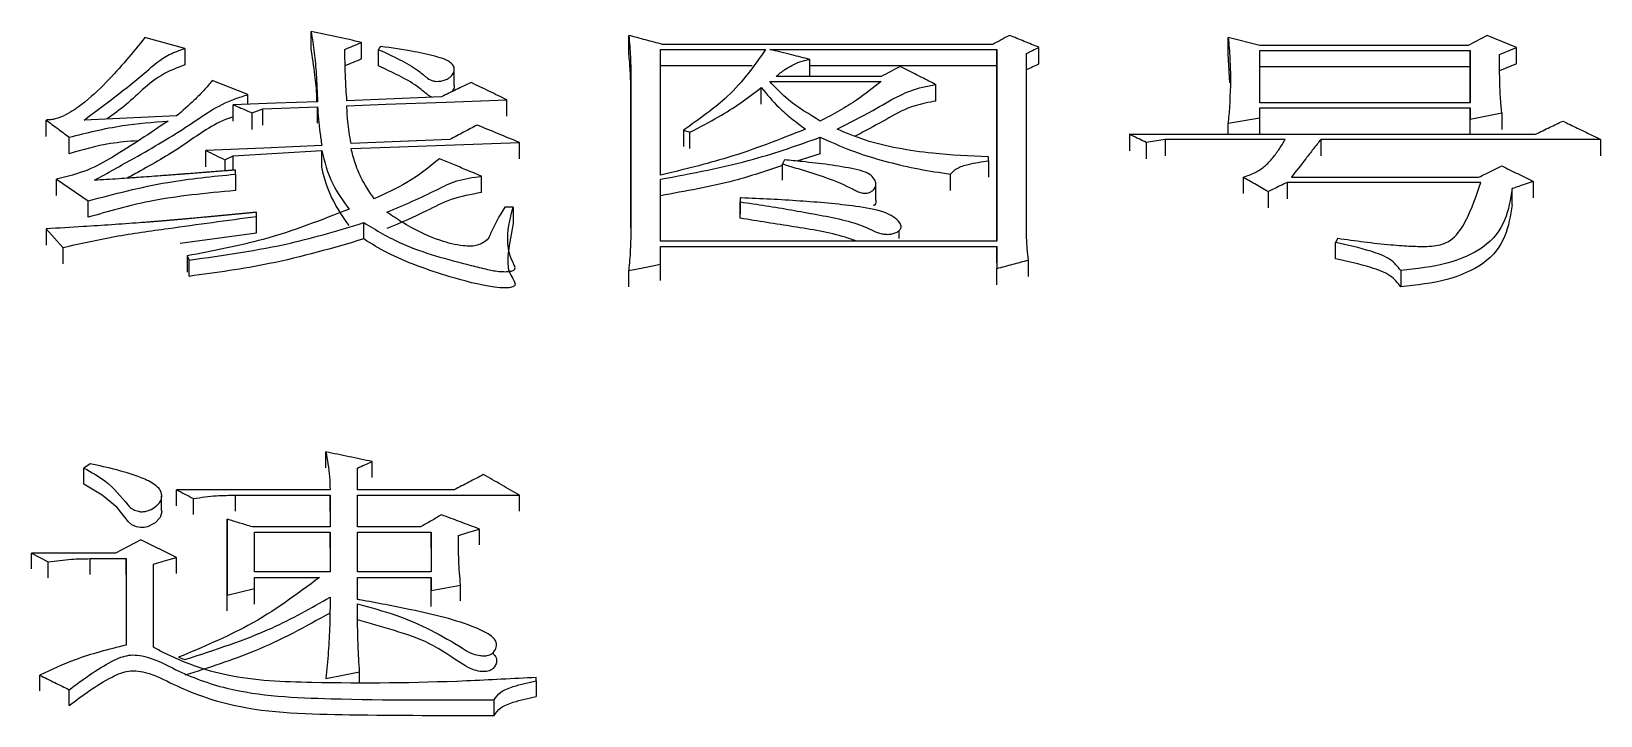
# Model space of a CAD drawing. Header units: millimetres. Extents: x 2223 to 4172, y 741 to 2119.
# Drawn here: x 2699.41 to 2707.48, y 1918.24 to 1921.76 of the extents above; entities that cross this region are included whole.
import ezdxf

# ---------------------------------------------------------------- set-up
doc = ezdxf.new("R2010")
doc.units = ezdxf.units.MM

msp = doc.modelspace()

# ---------------------------------------------------------------- linework, layer by layer
at = {"color": 7, "linetype": 'Continuous', "lineweight": 25}
for p, q in [((2700.1982, 1921.6717), (2699.9931, 1921.7281)), ((2700.8477, 1921.6737), (2700.8477, 1921.7589)), ((2702.4811, 1921.6532), (2702.4811, 1921.7383)), ((2705.564, 1921.6428), (2705.564, 1921.728)), ((2705.7263, 1921.6869), (2705.564, 1921.728)), ((2706.8946, 1921.7382), (2706.7972, 1921.6869)), ((2707.046, 1921.6766), (2706.8946, 1921.7382)), ((2700.1982, 1921.6717), (2700.1982, 1921.5866)), ((2701.1073, 1921.6173), (2701.1073, 1921.7024)), ((2701.1938, 1921.5813), (2701.1938, 1921.6664)), ((2702.6434, 1921.6664), (2703.1843, 1921.6664)), ((2702.6434, 1921.0201), (2702.6434, 1921.6664)), ((2704.3525, 1921.692), (2702.6542, 1921.6921)), ((2703.2059, 1921.6663), (2704.3741, 1921.6663)), ((2704.3741, 1921.6663), (2704.3741, 1920.6801)), ((2704.3741, 1921.5813), (2704.3741, 1921.6663)), ((2704.5256, 1920.7761), (2704.5256, 1921.6457)), ((2704.5905, 1921.5915), (2704.5905, 1921.6766)), ((2705.5715, 1921.4943), (2705.564, 1921.6428)), ((2706.7972, 1921.6869), (2705.7263, 1921.6869)), ((2705.7263, 1921.6612), (2706.808, 1921.6611)), ((2705.7263, 1921.392), (2705.7263, 1921.6612)), ((2706.808, 1921.6611), (2706.808, 1921.392)), ((2706.808, 1921.5761), (2706.808, 1921.6611)), ((2706.9595, 1921.6405), (2707.046, 1921.6766)), ((2707.046, 1921.5915), (2707.046, 1921.6766)), ((2701.5836, 1921.4848), (2701.5836, 1921.5702)), ((2703.1153, 1921.5813), (2702.6434, 1921.5813)), ((2704.3741, 1921.5813), (2703.4114, 1921.5813)), ((2704.3741, 1920.6801), (2704.3741, 1921.5813)), ((2706.808, 1921.5761), (2705.7263, 1921.5761)), ((2706.808, 1921.392), (2706.808, 1921.5761)), ((2707.046, 1921.5915), (2706.9595, 1921.5555)), ((2700.5227, 1921.4339), (2700.3393, 1921.5063)), ((2702.4919, 1921.5425), (2702.4919, 1920.7495)), ((2702.4919, 1921.4576), (2702.4919, 1921.5425)), ((2703.2059, 1921.5011), (2703.7792, 1921.5011)), ((2703.7792, 1921.527), (2703.2383, 1921.527)), ((2704.0607, 1921.4006), (2704.0607, 1921.4854)), ((2700.5227, 1921.3844), (2700.5227, 1921.4339)), ((2701.8537, 1921.323), (2701.8537, 1921.4077)), ((2702.4919, 1920.7493), (2702.4919, 1921.4576)), ((2703.1626, 1921.3852), (2703.1626, 1921.47)), ((2700.1554, 1921.3244), (2699.6796, 1921.3035)), ((2700.4475, 1921.2971), (2700.4475, 1921.3817)), ((2700.5448, 1921.2554), (2700.5448, 1921.34)), ((2700.5989, 1921.2762), (2700.5989, 1921.3609)), ((2700.8801, 1921.2866), (2700.8801, 1921.3713)), ((2705.564, 1921.2878), (2705.7263, 1921.3139)), ((2706.808, 1921.392), (2705.7263, 1921.392)), ((2705.7263, 1921.366), (2706.808, 1921.366)), ((2705.7263, 1921.3139), (2705.7263, 1921.366)), ((2705.7263, 1921.2302), (2705.7263, 1921.3139)), ((2706.808, 1921.366), (2706.808, 1921.3086)), ((2706.808, 1921.2813), (2706.808, 1921.366)), ((2706.808, 1921.3086), (2706.9703, 1921.3399)), ((2706.9703, 1921.3399), (2706.9703, 1921.2553)), ((2699.4847, 1921.219), (2699.4847, 1921.3035)), ((2702.7623, 1921.2512), (2702.7948, 1921.2408)), ((2702.7623, 1921.2512), (2702.7623, 1921.1667)), ((2702.7948, 1921.1563), (2702.7948, 1921.2408)), ((2705.564, 1921.2302), (2705.564, 1921.2878)), ((2706.808, 1921.2302), (2706.808, 1921.3086)), ((2699.6038, 1921.1301), (2699.6038, 1921.2146)), ((2701.9186, 1921.104), (2701.9186, 1921.1884)), ((2703.4654, 1921.1302), (2703.4654, 1921.2146)), ((2705.0556, 1921.2302), (2707.1434, 1921.2302)), ((2705.0556, 1921.2302), (2705.0556, 1921.1458)), ((2705.2395, 1921.2041), (2705.1422, 1921.1883)), ((2705.1422, 1921.1883), (2705.1422, 1921.1039)), ((2705.8561, 1921.204), (2705.2395, 1921.2041)), ((2705.2395, 1921.2041), (2705.2395, 1921.1196)), ((2707.4787, 1921.204), (2706.04, 1921.204)), ((2706.04, 1921.204), (2706.04, 1921.1196)), ((2707.4787, 1921.204), (2707.4787, 1921.1196)), ((2700.3068, 1921.0621), (2700.3068, 1921.1464)), ((2700.4042, 1921.0991), (2700.4475, 1921.1201)), ((2700.4042, 1921.0991), (2700.4042, 1921.0421)), ((2700.4475, 1921.0456), (2700.4475, 1921.1201)), ((2700.9018, 1921.0621), (2700.9018, 1921.1464)), ((2703.2816, 1921.0991), (2703.2708, 1921.078)), ((2703.4654, 1921.1301), (2703.3451, 1921.0926)), ((2704.3309, 1921.0938), (2704.3309, 1921.1148)), ((2704.3309, 1921.0938), (2704.3309, 1921.0095)), ((2699.5388, 1920.999), (2699.7011, 1920.8878)), ((2700.4583, 1921.0253), (2700.4583, 1921.0464)), ((2700.4583, 1921.0253), (2700.4583, 1920.9411)), ((2701.724, 1920.9305), (2701.724, 1921.0147)), ((2702.6434, 1920.6801), (2702.6434, 1920.9989)), ((2704.1362, 1920.9411), (2704.1362, 1921.0253)), ((2705.6397, 1921.0094), (2705.6397, 1920.9252)), ((2705.8886, 1921.0094), (2706.8513, 1921.0094)), ((2703.7524, 1920.8918), (2703.7524, 1920.9764)), ((2705.7696, 1920.9354), (2705.7696, 1920.8514)), ((2706.8621, 1920.983), (2705.8669, 1920.983)), ((2705.8669, 1920.983), (2705.8669, 1920.8989)), ((2707.0244, 1920.8671), (2707.0244, 1920.9512)), ((2707.1326, 1920.9883), (2707.1326, 1920.9041)), ((2699.7011, 1920.8037), (2699.7011, 1920.8878)), ((2700.5665, 1920.8082), (2700.5665, 1920.8294)), ((2701.8862, 1920.8559), (2701.843, 1920.8559)), ((2701.8862, 1920.8559), (2701.8862, 1920.772)), ((2703.0544, 1920.9036), (2703.0544, 1920.8196)), ((2703.0544, 1920.9036), (2703.0544, 1920.8826)), ((2703.0544, 1920.7986), (2703.0544, 1920.8826)), ((2700.5665, 1920.7242), (2700.5665, 1920.8082)), ((2701.1181, 1920.6923), (2701.1181, 1920.7762)), ((2703.8719, 1920.7781), (2703.8719, 1920.7791)), ((2699.4847, 1920.7442), (2699.4847, 1920.6605)), ((2699.4847, 1920.7442), (2699.5709, 1920.6485)), ((2700.1744, 1920.6709), (2700.5664, 1920.7242)), ((2704.3741, 1920.6801), (2702.6434, 1920.6801)), ((2703.8718, 1920.6948), (2703.8718, 1920.7365)), ((2706.1266, 1920.6961), (2706.1157, 1920.6747)), ((2706.1157, 1920.5909), (2706.1157, 1920.6747)), ((2699.5709, 1920.6485), (2699.5709, 1920.5648)), ((2700.2095, 1920.6053), (2700.2203, 1920.5838)), ((2700.2095, 1920.6053), (2700.2095, 1920.5216)), ((2702.6434, 1920.6534), (2704.3741, 1920.6533)), ((2702.6434, 1920.5623), (2702.6434, 1920.6534)), ((2704.3741, 1920.5697), (2704.3741, 1920.6533)), ((2704.3741, 1920.6533), (2704.3741, 1920.5408)), ((2700.2203, 1920.5003), (2700.2203, 1920.5838)), ((2702.4811, 1920.4466), (2702.4811, 1920.53)), ((2702.6434, 1920.4788), (2702.6434, 1920.5623)), ((2704.3741, 1920.4573), (2704.3741, 1920.5408)), ((2704.5364, 1920.5002), (2704.5364, 1920.5837)), ((2706.4511, 1920.53), (2706.4511, 1920.4464)), ((2700.9234, 1919.5162), (2700.9234, 1919.5982)), ((2701.1614, 1919.4662), (2701.1614, 1919.5482)), ((2699.7119, 1919.5371), (2699.6794, 1919.5149)), ((2699.6794, 1919.4326), (2699.6794, 1919.5149)), ((2701.0857, 1919.4033), (2701.0857, 1919.5149)), ((2700.0788, 1919.3765), (2700.0788, 1919.3826)), ((2700.9451, 1919.4033), (2700.1554, 1919.4034)), ((2700.1554, 1919.3216), (2700.1554, 1919.4034)), ((2701.5833, 1919.4033), (2701.0857, 1919.4033)), ((2700.0788, 1919.3003), (2700.0788, 1919.3705)), ((2700.2419, 1919.2769), (2700.242, 1919.3586)), ((2700.4583, 1919.3754), (2700.9451, 1919.3754)), ((2700.4583, 1919.2933), (2700.4583, 1919.3754)), ((2700.9451, 1919.3754), (2700.9451, 1919.2128)), ((2700.9451, 1919.2937), (2700.9451, 1919.3754)), ((2701.0857, 1919.3754), (2701.9186, 1919.3754)), ((2701.0857, 1919.2128), (2701.0857, 1919.3754)), ((2701.9186, 1919.2936), (2701.9186, 1919.3754)), ((2700.415, 1919.2522), (2700.415, 1918.8624)), ((2700.415, 1919.1706), (2700.415, 1919.2522)), ((2699.9715, 1919.1453), (2699.8417, 1919.0776)), ((2700.1554, 1919.0551), (2699.9715, 1919.1453)), ((2700.415, 1918.781), (2700.415, 1919.1702)), ((2700.9451, 1919.2128), (2700.5448, 1919.2128)), ((2700.5557, 1919.1847), (2700.9451, 1919.1847)), ((2700.5557, 1918.9815), (2700.5557, 1919.1847)), ((2700.9451, 1919.1847), (2700.9451, 1918.9815)), ((2700.9451, 1919.1032), (2700.9451, 1919.1847)), ((2701.4102, 1919.2128), (2701.0857, 1919.2128)), ((2701.0857, 1919.1847), (2701.4643, 1919.1847)), ((2701.0857, 1918.9815), (2701.0857, 1919.1847)), ((2701.4643, 1919.1847), (2701.4643, 1918.9815)), ((2701.4643, 1919.1032), (2701.4643, 1919.1847)), ((2701.7131, 1919.1201), (2701.7131, 1919.2016)), ((2699.409, 1919.0777), (2699.4956, 1919.0325)), ((2699.8417, 1919.0776), (2699.409, 1919.0777)), ((2700.1554, 1918.9738), (2700.1554, 1919.0551)), ((2699.4956, 1918.9512), (2699.4956, 1919.0325)), ((2699.7119, 1919.0494), (2699.8958, 1919.0494)), ((2699.7119, 1918.9681), (2699.7119, 1919.0494)), ((2699.8958, 1919.0494), (2699.8958, 1918.6056)), ((2699.8958, 1918.9681), (2699.8958, 1919.0494)), ((2700.0364, 1918.594), (2700.0364, 1919.0211)), ((2700.9451, 1918.9815), (2700.5557, 1918.9815)), ((2701.4643, 1918.9815), (2701.0857, 1918.9815)), ((2699.8958, 1918.9677), (2699.8958, 1918.6056)), ((2700.5557, 1918.9532), (2700.8908, 1918.9532)), ((2700.5557, 1918.8965), (2700.5557, 1918.9532)), ((2700.5557, 1918.8154), (2700.5557, 1918.8965)), ((2701.0857, 1918.9532), (2701.4643, 1918.9532)), ((2701.0857, 1918.8396), (2701.0857, 1918.9532)), ((2701.4643, 1918.9532), (2701.4643, 1918.8851)), ((2701.4643, 1918.872), (2701.4643, 1918.9532)), ((2701.6158, 1918.8324), (2701.6158, 1918.9135)), ((2700.415, 1918.7814), (2700.415, 1918.8624)), ((2701.4643, 1918.8041), (2701.4643, 1918.8851)), ((2701.7851, 1918.6395), (2701.7851, 1918.6416)), ((2701.7851, 1918.5604), (2701.7851, 1918.5696)), ((2699.4523, 1918.3701), (2699.4523, 1918.4505)), ((2701.0965, 1918.4153), (2701.0965, 1918.4678)), ((2702.0052, 1918.4217), (2702.0052, 1918.439)), ((2702.0052, 1918.4217), (2702.0052, 1918.3413)), ((2701.7889, 1918.2429), (2701.7889, 1918.3236))]:
    msp.add_line(p, q, dxfattribs=at)
at = {"color": 7, "linetype": 'Continuous', "lineweight": 25, "flags": 128}
for points in [[(2703.4114, 1921.5298), (2703.4114, 1921.5723), (2703.4114, 1921.6148)], [(2700.8801, 1921.3973), (2700.6638, 1921.3895), (2700.4475, 1921.3817)], [(2701.5184, 1921.4233), (2701.275, 1921.4129), (2701.0316, 1921.4025)], [(2701.0316, 1921.3765), (2701.2311, 1921.3841), (2701.5424, 1921.3959), (2701.8537, 1921.4077)], [(2700.5448, 1921.34), (2700.5719, 1921.3505), (2700.5989, 1921.3609)], [(2700.5989, 1921.3609), (2700.7395, 1921.3661), (2700.8801, 1921.3713)], [(2700.9018, 1921.1727), (2700.6043, 1921.1595), (2700.3068, 1921.1464)], [(2701.5616, 1921.2041), (2701.3074, 1921.1936), (2701.0532, 1921.1832)], [(2701.0532, 1921.1569), (2701.2528, 1921.1642), (2701.5857, 1921.1763), (2701.9186, 1921.1884)], [(2700.4475, 1921.1201), (2700.6746, 1921.1333), (2700.9018, 1921.1464)], [(2703.2708, 1920.9937), (2703.2708, 1921.0285), (2703.2708, 1921.0532), (2703.2708, 1921.078)], [(2699.5388, 1920.9148), (2699.5388, 1920.936), (2699.5388, 1920.9573), (2699.5388, 1920.999)], [(2702.4811, 1920.53), (2702.5623, 1920.5462), (2702.6434, 1920.5623)], [(2700.0764, 1919.2997), (2700.0797, 1919.2896), (2700.0718, 1919.2613), (2700.0458, 1919.2341), (2700.0065, 1919.2133), (2699.9887, 1919.2092), (2699.9693, 1919.209), (2699.9493, 1919.2132), (2699.9259, 1919.2238), (2699.909, 1919.2383), (2699.8507, 1919.3131), (2699.7734, 1919.3756), (2699.6794, 1919.4326), (2699.6794, 1919.4326)], [(2701.6049, 1919.1678), (2701.659, 1919.1847), (2701.7131, 1919.2016)], [(2699.409, 1918.9963), (2699.409, 1919.0164), (2699.409, 1919.0368), (2699.409, 1919.0777)], [(2700.0364, 1919.0211), (2700.0813, 1919.0339), (2700.1183, 1919.0445), (2700.1554, 1919.0551)], [(2700.415, 1918.8624), (2700.4853, 1918.8794), (2700.5557, 1918.8965)], [(2701.4643, 1918.8851), (2701.54, 1918.8993), (2701.6158, 1918.9135)], [(2700.1662, 1918.5425), (2700.1824, 1918.5368), (2700.1986, 1918.531)], [(2700.9234, 1918.4332), (2701.01, 1918.4505), (2701.0965, 1918.4678)], [(2699.6038, 1918.2948), (2699.6038, 1918.3152), (2699.6038, 1918.3356), (2699.6038, 1918.3756)]]:
    msp.add_lwpolyline(points, dxfattribs=at)
at = {"color": 7, "linetype": 'Continuous', "lineweight": 25}
for points, knots in [([(2699.9931, 1921.7281), (2699.9304, 1921.6505), (2699.8346, 1921.5321), (2699.6926, 1921.3991), (2699.6013, 1921.3363), (2699.5448, 1921.3114), (2699.509, 1921.304), (2699.4929, 1921.3037), (2699.4847, 1921.3035)], [0, 0, 0, 0, 0.4932841, 0.7524352, 0.8836943, 0.9508017, 0.9748294, 1, 1, 1, 1]), ([(2700.8477, 1921.7589), (2700.8535, 1921.7225), (2700.8651, 1921.6497), (2700.8758, 1921.5292), (2700.8786, 1921.4448), (2700.8801, 1921.3973)], [0, 0, 0, 0, 0.304303, 0.608646, 1, 1, 1, 1]), ([(2701.1073, 1921.7024), (2701.064, 1921.7118), (2700.9775, 1921.7307), (2700.891, 1921.7495), (2700.8477, 1921.7589)], [0, 0, 0, 0, 0.5, 1, 1, 1, 1]), ([(2702.4811, 1921.7383), (2702.4829, 1921.72), (2702.4864, 1921.6834), (2702.4903, 1921.6182), (2702.4913, 1921.5712), (2702.4919, 1921.5425)], [0, 0, 0, 0, 0.281466, 0.562942, 1, 1, 1, 1]), ([(2702.6542, 1921.6921), (2702.6253, 1921.6998), (2702.5676, 1921.7152), (2702.51, 1921.7306), (2702.4811, 1921.7383)], [0, 0, 0, 0, 0.499999, 1, 1, 1, 1]), ([(2704.439, 1921.7383), (2704.4246, 1921.7306), (2704.3958, 1921.7152), (2704.3669, 1921.6998), (2704.3525, 1921.692)], [0, 0, 0, 0, 0.499996, 1, 1, 1, 1]), ([(2704.5905, 1921.6766), (2704.5652, 1921.6869), (2704.5148, 1921.7075), (2704.4643, 1921.728), (2704.439, 1921.7383)], [0, 0, 0, 0, 0.499999, 1, 1, 1, 1]), ([(2705.564, 1921.728), (2705.5671, 1921.6913), (2705.5731, 1921.6179), (2705.5772, 1921.4714), (2705.5693, 1921.361), (2705.564, 1921.2878)], [0, 0, 0, 0, 0.2520851, 0.5041975, 1, 1, 1, 1]), ([(2699.6796, 1921.3035), (2699.7328, 1921.343), (2699.8438, 1921.4254), (2699.9865, 1921.5373), (2700.0865, 1921.6314), (2700.1701, 1921.6615), (2700.1982, 1921.6717)], [0, 0, 0, 0, 0.31366, 0.654046, 0.883874, 1, 1, 1, 1]), ([(2700.8777, 1921.3972), (2700.8775, 1921.4059), (2700.8764, 1921.4515), (2700.8667, 1921.5439), (2700.8545, 1921.627), (2700.8477, 1921.6737)], [0, 0, 0, 0, 0.093559, 0.490827, 1, 1, 1, 1]), ([(2701.0208, 1921.6664), (2701.0352, 1921.6724), (2701.064, 1921.6844), (2701.0929, 1921.6964), (2701.1073, 1921.7024)], [0, 0, 0, 0, 0.4999992, 1, 1, 1, 1]), ([(2701.0316, 1921.4025), (2701.0302, 1921.4229), (2701.0265, 1921.4772), (2701.0223, 1921.5652), (2701.0213, 1921.6327), (2701.0208, 1921.6664)], [0, 0, 0, 0, 0.230465, 0.615194, 1, 1, 1, 1]), ([(2701.1938, 1921.6664), (2701.2311, 1921.649), (2701.3022, 1921.6159), (2701.3879, 1921.5685), (2701.4316, 1921.5291), (2701.4607, 1921.508), (2701.4848, 1921.5021), (2701.5051, 1921.5021), (2701.5266, 1921.5058), (2701.5486, 1921.5137), (2701.5692, 1921.5279), (2701.5825, 1921.549), (2701.5862, 1921.5729), (2701.5717, 1921.5941), (2701.5441, 1921.6131), (2701.4777, 1921.6341), (2701.3632, 1921.6589), (2701.2626, 1921.6734), (2701.2047, 1921.6819)], [0, 0, 0, 0, 0.140265, 0.267253, 0.34565, 0.385196, 0.401729, 0.418248, 0.440927, 0.464428, 0.491888, 0.53456, 0.581082, 0.616632, 0.65201, 0.706896, 0.831302, 1, 1, 1, 1]), ([(2701.2047, 1921.6818), (2701.2037, 1921.6805), (2701.2015, 1921.6773), (2701.1979, 1921.6721), (2701.1952, 1921.6683), (2701.1938, 1921.6664)], [0, 0, 0, 0, 0.25891, 0.629455, 1, 1, 1, 1]), ([(2702.4919, 1921.4576), (2702.4916, 1921.4761), (2702.491, 1921.5129), (2702.4878, 1921.5782), (2702.4836, 1921.6248), (2702.4811, 1921.6532)], [0, 0, 0, 0, 0.281816, 0.563643, 1, 1, 1, 1]), ([(2703.1843, 1921.6664), (2703.1272, 1921.5838), (2703.0244, 1921.4352), (2702.843, 1921.3079), (2702.7623, 1921.2512)], [0, 0, 0, 0, 0.555128, 1, 1, 1, 1]), ([(2703.4114, 1921.6148), (2703.381, 1921.6224), (2703.3316, 1921.6349), (2703.263, 1921.652), (2703.2249, 1921.6616), (2703.2059, 1921.6663)], [0, 0, 0, 0, 0.443636, 0.721817, 1, 1, 1, 1]), ([(2704.5256, 1921.6457), (2704.5364, 1921.6509), (2704.558, 1921.6612), (2704.5797, 1921.6715), (2704.5905, 1921.6766)], [0, 0, 0, 0, 0.499999, 1, 1, 1, 1]), ([(2706.9703, 1921.3399), (2706.9701, 1921.3424), (2706.9696, 1921.3474), (2706.969, 1921.3549), (2706.9683, 1921.3623), (2706.9677, 1921.3698), (2706.967, 1921.3773), (2706.9664, 1921.3847), (2706.9659, 1921.391), (2706.9654, 1921.3972), (2706.9649, 1921.4034), (2706.9644, 1921.4109), (2706.9637, 1921.4208), (2706.9631, 1921.4307), (2706.9625, 1921.4407), (2706.9621, 1921.4481), (2706.9616, 1921.4581), (2706.9612, 1921.468), (2706.9608, 1921.4779), (2706.9606, 1921.4854), (2706.9603, 1921.4953), (2706.9601, 1921.5052), (2706.9599, 1921.5151), (2706.9597, 1921.525), (2706.9596, 1921.5349), (2706.9595, 1921.5448), (2706.9594, 1921.5522), (2706.9594, 1921.5597), (2706.9593, 1921.5671), (2706.9593, 1921.5733), (2706.9593, 1921.5782), (2706.9593, 1921.5831), (2706.9593, 1921.5881), (2706.9593, 1921.593), (2706.9593, 1921.5967), (2706.9593, 1921.6004), (2706.9593, 1921.6054), (2706.9593, 1921.6103), (2706.9594, 1921.6152), (2706.9594, 1921.6202), (2706.9594, 1921.6251), (2706.9594, 1921.63), (2706.9594, 1921.6348), (2706.9595, 1921.6383), (2706.9595, 1921.6405)], [0, 0, 0, 0, 0.024742, 0.049483, 0.074225, 0.098967, 0.123709, 0.14845, 0.173192, 0.185563, 0.210305, 0.235047, 0.259788, 0.309272, 0.334014, 0.358756, 0.383497, 0.432981, 0.457723, 0.482464, 0.507206, 0.55669, 0.581431, 0.606173, 0.655657, 0.680399, 0.70514, 0.729882, 0.754624, 0.779366, 0.791736, 0.804107, 0.828849, 0.84122, 0.853591, 0.865962, 0.878333, 0.903074, 0.915445, 0.927816, 0.952558, 0.964929, 0.9773, 1, 1, 1, 1]), ([(2700.1982, 1921.5866), (2700.1681, 1921.5752), (2700.0325, 1921.5237), (2699.9408, 1921.4112), (2699.8313, 1921.3324), (2699.7984, 1921.3088)], [0, 0, 0, 0, 0.166282, 0.749893, 1, 1, 1, 1]), ([(2701.1073, 1921.6173), (2701.0929, 1921.6113), (2701.0646, 1921.5995), (2701.0364, 1921.5878), (2701.0225, 1921.582)], [0, 0, 0, 0, 0.510286, 1, 1, 1, 1]), ([(2701.4704, 1921.4213), (2701.4701, 1921.4213), (2701.4625, 1921.423), (2701.433, 1921.4422), (2701.3897, 1921.4833), (2701.2983, 1921.5328), (2701.2288, 1921.5651), (2701.1938, 1921.5813)], [0, 0, 0, 0, 0.002101, 0.06025, 0.324417, 0.659916, 1, 1, 1, 1]), ([(2703.2383, 1921.527), (2703.2527, 1921.5393), (2703.2764, 1921.5597), (2703.3191, 1921.5844), (2703.3596, 1921.6042), (2703.394, 1921.6112), (2703.4114, 1921.6148)], [0, 0, 0, 0, 0.333513, 0.552424, 0.773916, 1, 1, 1, 1]), ([(2703.8765, 1921.5787), (2703.8603, 1921.5701), (2703.8279, 1921.5529), (2703.7954, 1921.5356), (2703.7792, 1921.527)], [0, 0, 0, 0, 0.499998, 1, 1, 1, 1]), ([(2704.0606, 1921.4855), (2704.0363, 1921.4978), (2703.9935, 1921.5195), (2703.9321, 1921.5506), (2703.8951, 1921.5693), (2703.8765, 1921.5787)], [0, 0, 0, 0, 0.3962, 0.6981, 1, 1, 1, 1]), ([(2704.5905, 1921.5915), (2704.5797, 1921.5864), (2704.558, 1921.5761), (2704.5364, 1921.5658), (2704.5256, 1921.5607)], [0, 0, 0, 0, 0.499998, 1, 1, 1, 1]), ([(2700.3393, 1921.5063), (2700.3251, 1921.4891), (2700.2966, 1921.4548), (2700.2358, 1921.3939), (2700.1863, 1921.3511), (2700.1554, 1921.3244)], [0, 0, 0, 0, 0.273067, 0.546131, 1, 1, 1, 1]), ([(2701.6698, 1921.496), (2701.6446, 1921.4839), (2701.5941, 1921.4597), (2701.5436, 1921.4354), (2701.5184, 1921.4233)], [0, 0, 0, 0, 0.4999977, 1, 1, 1, 1]), ([(2701.5821, 1921.4848), (2701.5829, 1921.4807), (2701.585, 1921.468), (2701.5759, 1921.456), (2701.5697, 1921.4479)], [0, 0, 0, 0, 0.322685, 1, 1, 1, 1]), ([(2701.8537, 1921.4077), (2701.8231, 1921.4224), (2701.7618, 1921.4519), (2701.7005, 1921.4813), (2701.6698, 1921.496)], [0, 0, 0, 0, 0.5, 1, 1, 1, 1]), ([(2703.4655, 1921.2983), (2703.4079, 1921.3333), (2703.3056, 1921.3956), (2703.2362, 1921.469), (2703.2059, 1921.5011)], [0, 0, 0, 0, 0.563044, 1, 1, 1, 1]), ([(2703.7792, 1921.5011), (2703.738, 1921.469), (2703.671, 1921.4169), (2703.5651, 1921.3493), (2703.4988, 1921.3153), (2703.4655, 1921.2983)], [0, 0, 0, 0, 0.443463, 0.720804, 1, 1, 1, 1]), ([(2703.552, 1921.2565), (2703.6143, 1921.2879), (2703.7261, 1921.3442), (2703.8561, 1921.4246), (2703.9687, 1921.4705), (2704.0369, 1921.4815), (2704.0605, 1921.4854)], [0, 0, 0, 0, 0.381447, 0.683524, 0.890528, 1, 1, 1, 1]), ([(2699.7335, 1920.9937), (2699.8018, 1921.0318), (2699.9681, 1921.1247), (2700.2083, 1921.2629), (2700.3772, 1921.389), (2700.5002, 1921.4269), (2700.5227, 1921.4339)], [0, 0, 0, 0, 0.257956, 0.627877, 0.931924, 1, 1, 1, 1]), ([(2702.7948, 1921.2408), (2702.8449, 1921.2663), (2702.9383, 1921.314), (2703.0591, 1921.3918), (2703.128, 1921.4439), (2703.1626, 1921.47)], [0, 0, 0, 0, 0.366086, 0.682145, 1, 1, 1, 1]), ([(2703.1626, 1921.47), (2703.1911, 1921.4355), (2703.2362, 1921.3808), (2703.3175, 1921.3109), (2703.3656, 1921.2746), (2703.3897, 1921.2565)], [0, 0, 0, 0, 0.459963, 0.729487, 1, 1, 1, 1]), ([(2704.0605, 1921.4005), (2704.0235, 1921.3937), (2703.9295, 1921.3764), (2703.8155, 1921.3127), (2703.7185, 1921.2583), (2703.6591, 1921.2276), (2703.645, 1921.2203)], [0, 0, 0, 0, 0.2144271, 0.5437869, 0.8913434, 1, 1, 1, 1]), ([(2700.4475, 1921.3206), (2700.4339, 1921.3157), (2700.3332, 1921.279), (2700.1988, 1921.1719), (2700.0267, 1921.074), (2699.9251, 1921.017), (2699.9024, 1921.0043)], [0, 0, 0, 0, 0.06105, 0.454035, 0.878148, 1, 1, 1, 1]), ([(2700.4475, 1921.3817), (2700.4604, 1921.3762), (2700.4832, 1921.3664), (2700.5156, 1921.3526), (2700.5351, 1921.3442), (2700.5448, 1921.34)], [0, 0, 0, 0, 0.400146, 0.700073, 1, 1, 1, 1]), ([(2700.8801, 1921.3713), (2700.882, 1921.3502), (2700.8857, 1921.3066), (2700.8929, 1921.2404), (2700.8988, 1921.1952), (2700.9018, 1921.1727)], [0, 0, 0, 0, 0.320034, 0.659996, 1, 1, 1, 1]), ([(2701.0532, 1921.1832), (2701.0497, 1921.2021), (2701.0425, 1921.24), (2701.0341, 1921.3045), (2701.0325, 1921.35), (2701.0316, 1921.3765)], [0, 0, 0, 0, 0.293913, 0.587864, 1, 1, 1, 1]), ([(2699.4847, 1921.3035), (2699.5046, 1921.2887), (2699.5442, 1921.2591), (2699.5839, 1921.2294), (2699.6037, 1921.2146)], [0, 0, 0, 0, 0.5000033, 1, 1, 1, 1]), ([(2700.1121, 1921.2983), (2700.0192, 1921.2359), (2699.8894, 1921.1487), (2699.7032, 1921.0413), (2699.5939, 1921.0131), (2699.5388, 1920.999)], [0, 0, 0, 0, 0.555127, 0.77558, 1, 1, 1, 1]), ([(2699.6038, 1921.2146), (2699.6936, 1921.2375), (2699.8557, 1921.2789), (2700.0331, 1921.2923), (2700.1121, 1921.2983)], [0, 0, 0, 0, 0.55469, 1, 1, 1, 1]), ([(2701.7023, 1921.2774), (2701.6788, 1921.2652), (2701.632, 1921.2408), (2701.5851, 1921.2163), (2701.5616, 1921.2041)], [0, 0, 0, 0, 0.499998, 1, 1, 1, 1]), ([(2701.9186, 1921.1884), (2701.8826, 1921.2032), (2701.8104, 1921.2329), (2701.7383, 1921.2626), (2701.7023, 1921.2774)], [0, 0, 0, 0, 0.5, 1, 1, 1, 1]), ([(2703.3897, 1921.2565), (2703.2598, 1921.2049), (2703.0262, 1921.1122), (2702.761, 1921.0484), (2702.6434, 1921.0201)], [0, 0, 0, 0, 0.556376, 1, 1, 1, 1]), ([(2704.3309, 1921.1148), (2704.2346, 1921.1187), (2704.0764, 1921.1251), (2703.8641, 1921.1564), (2703.6945, 1921.1959), (2703.5992, 1921.2364), (2703.552, 1921.2565)], [0, 0, 0, 0, 0.344394, 0.565966, 0.784996, 1, 1, 1, 1]), ([(2707.1434, 1921.2302), (2707.1559, 1921.2362), (2707.1808, 1921.2483), (2707.2277, 1921.271), (2707.2621, 1921.2876), (2707.284, 1921.2982)], [0, 0, 0, 0, 0.2662451, 0.5324905, 1, 1, 1, 1]), ([(2707.284, 1921.2982), (2707.309, 1921.2861), (2707.3539, 1921.2644), (2707.4188, 1921.233), (2707.4587, 1921.2137), (2707.4787, 1921.204)], [0, 0, 0, 0, 0.384573, 0.692287, 1, 1, 1, 1]), ([(2699.9558, 1921.1971), (2699.9082, 1921.1932), (2699.7835, 1921.183), (2699.6725, 1921.1503), (2699.6038, 1921.1301)], [0, 0, 0, 0, 0.381272, 1, 1, 1, 1]), ([(2701.1722, 1920.8984), (2701.1472, 1920.9352), (2701.1063, 1920.9956), (2701.0721, 1921.0829), (2701.0595, 1921.1322), (2701.0532, 1921.1569)], [0, 0, 0, 0, 0.438459, 0.718604, 1, 1, 1, 1]), ([(2702.6434, 1920.9989), (2702.807, 1921.0297), (2703.0974, 1921.0842), (2703.3535, 1921.175), (2703.4654, 1921.2146)], [0, 0, 0, 0, 0.5633289, 1, 1, 1, 1]), ([(2703.4654, 1921.2146), (2703.5315, 1921.1854), (2703.641, 1921.1371), (2703.8156, 1921.0862), (2703.9717, 1921.05), (2704.0812, 1921.0335), (2704.1362, 1921.0253)], [0, 0, 0, 0, 0.334937, 0.554746, 0.776585, 1, 1, 1, 1]), ([(2705.1422, 1921.1883), (2705.1298, 1921.1943), (2705.1092, 1921.2043), (2705.0804, 1921.2183), (2705.0639, 1921.2263), (2705.0556, 1921.2302)], [0, 0, 0, 0, 0.4283604, 0.7141802, 1, 1, 1, 1]), ([(2705.6398, 1921.0094), (2705.6614, 1921.0168), (2705.7042, 1921.0313), (2705.7547, 1921.0668), (2705.794, 1921.109), (2705.8286, 1921.156), (2705.847, 1921.1881), (2705.8561, 1921.204)], [0, 0, 0, 0, 0.176065, 0.348002, 0.566634, 0.783694, 1, 1, 1, 1]), ([(2706.04, 1921.204), (2706.027, 1921.1874), (2706.0011, 1921.1541), (2705.9506, 1921.0893), (2705.9131, 1921.041), (2705.8886, 1921.0094)], [0, 0, 0, 0, 0.257226, 0.514452, 1, 1, 1, 1]), ([(2700.3068, 1921.1464), (2700.3231, 1921.1385), (2700.3555, 1921.1228), (2700.388, 1921.107), (2700.4042, 1921.0991)], [0, 0, 0, 0, 0.499999, 1, 1, 1, 1]), ([(2700.9018, 1921.1464), (2700.9164, 1921.089), (2700.9425, 1920.9861), (2701.0118, 1920.8885), (2701.0424, 1920.8454)], [0, 0, 0, 0, 0.558486, 1, 1, 1, 1]), ([(2701.5075, 1921.1044), (2701.4551, 1921.0617), (2701.3606, 1920.9849), (2701.2302, 1920.925), (2701.1722, 1920.8984)], [0, 0, 0, 0, 0.554889, 1, 1, 1, 1]), ([(2701.7239, 1921.0147), (2701.6973, 1921.0258), (2701.6478, 1921.0463), (2701.5757, 1921.0762), (2701.5302, 1921.095), (2701.5075, 1921.1044)], [0, 0, 0, 0, 0.36988, 0.68494, 1, 1, 1, 1]), ([(2703.2708, 1921.078), (2703.314, 1921.065), (2703.4295, 1921.0304), (2703.5552, 1920.9886), (2703.6314, 1920.949), (2703.6552, 1920.9373), (2703.674, 1920.93), (2703.6906, 1920.9269), (2703.7021, 1920.9269), (2703.7141, 1920.9293), (2703.7284, 1920.9355), (2703.7435, 1920.948), (2703.7537, 1920.966), (2703.7517, 1920.9894), (2703.7353, 1921.014), (2703.6985, 1921.0377), (2703.5762, 1921.0669), (2703.4344, 1921.0836), (2703.3121, 1921.096), (2703.2816, 1921.0991)], [0, 0, 0, 0, 0.125302, 0.334347, 0.369116, 0.392006, 0.415961, 0.426676, 0.435655, 0.44463, 0.458341, 0.481396, 0.513091, 0.54477, 0.589295, 0.633614, 0.685428, 0.92175, 1, 1, 1, 1]), ([(2704.1362, 1921.0253), (2704.1458, 1921.036), (2704.1656, 1921.0579), (2704.2387, 1921.0805), (2704.2957, 1921.0887), (2704.3309, 1921.0938)], [0, 0, 0, 0, 0.267237, 0.548075, 1, 1, 1, 1]), ([(2699.7011, 1920.8878), (2699.8351, 1920.9234), (2700.0765, 1920.9876), (2700.3407, 1921.0137), (2700.4583, 1921.0253)], [0, 0, 0, 0, 0.554954, 1, 1, 1, 1]), ([(2700.4583, 1921.0464), (2700.4559, 1921.0462), (2700.4512, 1921.0459), (2700.4441, 1921.0453), (2700.4382, 1921.0448), (2700.4323, 1921.0444), (2700.4263, 1921.0439), (2700.4204, 1921.0434), (2700.4145, 1921.043), (2700.4098, 1921.0426), (2700.4015, 1921.0419), (2700.3932, 1921.0413), (2700.3814, 1921.0403), (2700.3719, 1921.0396), (2700.3601, 1921.0386), (2700.3506, 1921.0379), (2700.3388, 1921.037), (2700.327, 1921.036), (2700.3151, 1921.0351), (2700.3033, 1921.0342), (2700.2915, 1921.0333), (2700.2796, 1921.0323), (2700.2678, 1921.0314), (2700.2583, 1921.0307), (2700.2465, 1921.0298), (2700.237, 1921.029), (2700.2252, 1921.0281), (2700.2134, 1921.0272), (2700.2015, 1921.0263), (2700.1897, 1921.0254), (2700.1802, 1921.0247), (2700.1684, 1921.0238), (2700.1565, 1921.0229), (2700.1447, 1921.022), (2700.1328, 1921.0211), (2700.1234, 1921.0204), (2700.1115, 1921.0196), (2700.0949, 1921.0183), (2700.0428, 1921.0145), (2699.9907, 1921.0106), (2699.9433, 1921.0072), (2699.9291, 1921.0062), (2699.9006, 1921.0042), (2699.8355, 1920.9998), (2699.775, 1920.9962), (2699.7335, 1920.9937)], [0, 0, 0, 0, 0.009808, 0.019616, 0.029425, 0.034329, 0.044137, 0.053945, 0.058849, 0.068658, 0.073562, 0.093178, 0.102986, 0.122603, 0.132411, 0.152028, 0.161836, 0.181452, 0.201069, 0.210877, 0.230494, 0.25011, 0.259918, 0.279535, 0.289343, 0.308959, 0.318768, 0.338384, 0.358001, 0.367809, 0.387425, 0.397234, 0.41685, 0.436466, 0.446275, 0.465891, 0.475699, 0.495316, 0.534549, 0.691481, 0.711097, 0.730714, 0.75033, 0.828797, 1, 1, 1, 1]), ([(2701.0424, 1920.7614), (2701.005, 1920.8164), (2700.9383, 1920.9144), (2700.9129, 1921.017), (2700.9018, 1921.062)], [0, 0, 0, 0, 0.561177, 1, 1, 1, 1]), ([(2701.2371, 1920.8294), (2701.3243, 1920.8667), (2701.4458, 1920.9188), (2701.5923, 1920.996), (2701.6797, 1921.0084), (2701.7239, 1921.0147)], [0, 0, 0, 0, 0.557182, 0.776269, 1, 1, 1, 1]), ([(2703.2708, 1921.0694), (2703.1899, 1921.0421), (2702.9938, 1920.9761), (2702.7731, 1920.9374), (2702.6434, 1920.9147)], [0, 0, 0, 0, 0.412223, 1, 1, 1, 1]), ([(2705.7696, 1920.9354), (2705.758, 1920.942), (2705.7349, 1920.9552), (2705.6916, 1920.9799), (2705.6599, 1920.998), (2705.6398, 1921.0094)], [0, 0, 0, 0, 0.2674634, 0.534927, 1, 1, 1, 1]), ([(2706.8513, 1921.0094), (2706.8638, 1921.0155), (2706.8899, 1921.0282), (2706.9295, 1921.0475), (2706.9567, 1921.0608), (2706.9703, 1921.0674)], [0, 0, 0, 0, 0.3146533, 0.657326, 1, 1, 1, 1]), ([(2706.9703, 1921.0674), (2706.9973, 1921.0542), (2707.0514, 1921.0279), (2707.1055, 1921.0015), (2707.1326, 1920.9883)], [0, 0, 0, 0, 0.499999, 1, 1, 1, 1]), ([(2700.4583, 1920.9411), (2700.3079, 1920.9271), (2700.042, 1920.9022), (2699.8044, 1920.8336), (2699.7011, 1920.8037)], [0, 0, 0, 0, 0.5652892, 1, 1, 1, 1]), ([(2701.7239, 1920.9305), (2701.6694, 1920.9208), (2701.561, 1920.9015), (2701.4195, 1920.8221), (2701.3063, 1920.7745), (2701.2371, 1920.7454)], [0, 0, 0, 0, 0.282471, 0.561267, 1, 1, 1, 1]), ([(2705.8669, 1920.983), (2705.8545, 1920.9769), (2705.832, 1920.9659), (2705.7995, 1920.95), (2705.7796, 1920.9403), (2705.7696, 1920.9354)], [0, 0, 0, 0, 0.384577, 0.692287, 1, 1, 1, 1]), ([(2706.1266, 1920.6961), (2706.217, 1920.6835), (2706.3264, 1920.6682), (2706.4688, 1920.6569), (2706.5498, 1920.6529), (2706.6297, 1920.6549), (2706.6867, 1920.672), (2706.7419, 1920.712), (2706.808, 1920.817), (2706.8401, 1920.9156), (2706.8621, 1920.983)], [0, 0, 0, 0, 0.237785, 0.287938, 0.366632, 0.446055, 0.486951, 0.527634, 0.676721, 1, 1, 1, 1]), ([(2707.0244, 1920.9512), (2707.0063, 1920.8411), (2706.9807, 1920.686), (2706.6915, 1920.5565), (2706.5324, 1920.5389), (2706.4511, 1920.53)], [0, 0, 0, 0, 0.544628, 0.767125, 1, 1, 1, 1]), ([(2707.1326, 1920.9883), (2707.1185, 1920.9834), (2707.0934, 1920.9749), (2707.0574, 1920.9625), (2707.0354, 1920.955), (2707.0244, 1920.9512)], [0, 0, 0, 0, 0.39043, 0.695215, 1, 1, 1, 1]), ([(2700.5665, 1920.8294), (2700.5635, 1920.8291), (2700.5575, 1920.8285), (2700.5486, 1920.8276), (2700.5396, 1920.8268), (2700.5307, 1920.8259), (2700.5217, 1920.825), (2700.5128, 1920.8242), (2700.5038, 1920.8233), (2700.4949, 1920.8224), (2700.4859, 1920.8216), (2700.477, 1920.8207), (2700.465, 1920.8196), (2700.4501, 1920.8181), (2700.4352, 1920.8167), (2700.4203, 1920.8152), (2700.4054, 1920.8138), (2700.3875, 1920.8121), (2700.3695, 1920.8104), (2700.3516, 1920.8087), (2700.3337, 1920.807), (2700.3158, 1920.8053), (2700.2919, 1920.8031), (2700.262, 1920.8004), (2700.2322, 1920.7976), (2700.2082, 1920.7955), (2700.1903, 1920.7939), (2700.1724, 1920.7923), (2700.1544, 1920.7907), (2700.1365, 1920.7892), (2700.1185, 1920.7877), (2700.1005, 1920.7861), (2700.0826, 1920.7846), (2700.0646, 1920.7831), (2700.0466, 1920.7817), (2700.0286, 1920.7802), (2700.0136, 1920.779), (2699.9926, 1920.7774), (2699.9296, 1920.7725), (2699.8214, 1920.7649), (2699.6611, 1920.7547), (2699.5488, 1920.748), (2699.4847, 1920.7442)], [0, 0, 0, 0, 0.008314, 0.016628, 0.024942, 0.033256, 0.04157, 0.049884, 0.058198, 0.066512, 0.074827, 0.083141, 0.091455, 0.108083, 0.124711, 0.133025, 0.149653, 0.166281, 0.182909, 0.199537, 0.216166, 0.232794, 0.249422, 0.282678, 0.315934, 0.332562, 0.349191, 0.365819, 0.382447, 0.399075, 0.415703, 0.432331, 0.448959, 0.465587, 0.482216, 0.498844, 0.515472, 0.523786, 0.557042, 0.690072, 0.823098, 1, 1, 1, 1]), ([(2701.0424, 1920.8454), (2700.8993, 1920.7891), (2700.6418, 1920.688), (2700.3425, 1920.6307), (2700.2095, 1920.6053)], [0, 0, 0, 0, 0.555779, 1, 1, 1, 1]), ([(2701.1181, 1920.7762), (2701.1817, 1920.7376), (2701.3362, 1920.644), (2701.576, 1920.5801), (2701.7471, 1920.537), (2701.8063, 1920.5252), (2701.8464, 1920.5238), (2701.8671, 1920.5249), (2701.8824, 1920.5284), (2701.8908, 1920.5322), (2701.8957, 1920.5381), (2701.8971, 1920.5502), (2701.8721, 1920.5927), (2701.8459, 1920.6972), (2701.8703, 1920.7933), (2701.8862, 1920.8559)], [0, 0, 0, 0, 0.1864304, 0.4525533, 0.5137397, 0.5595487, 0.5749405, 0.5926781, 0.5999529, 0.607307, 0.6136534, 0.6226215, 0.6500428, 0.7720989, 1, 1, 1, 1]), ([(2701.8432, 1920.8559), (2701.8166, 1920.8109), (2701.7852, 1920.7576), (2701.7598, 1920.6937), (2701.7357, 1920.673), (2701.7042, 1920.6596), (2701.668, 1920.6538), (2701.601, 1920.6587), (2701.47, 1920.6929), (2701.3448, 1920.7579), (2701.2631, 1920.8121), (2701.2371, 1920.8294)], [0, 0, 0, 0, 0.266852, 0.315952, 0.365722, 0.40082, 0.436128, 0.478331, 0.60435, 0.873952, 1, 1, 1, 1]), ([(2703.0545, 1920.8826), (2703.0986, 1920.8762), (2703.231, 1920.8569), (2703.4463, 1920.8187), (2703.6433, 1920.781), (2703.737, 1920.7339), (2703.7733, 1920.7197), (2703.8055, 1920.7152), (2703.8299, 1920.7169), (2703.852, 1920.7228), (2703.8698, 1920.7323), (2703.8804, 1920.7444), (2703.8825, 1920.76), (2703.8721, 1920.7818), (2703.8436, 1920.8077), (2703.7708, 1920.8411), (2703.6036, 1920.8683), (2703.3579, 1920.8891), (2703.1582, 1920.8993), (2703.0561, 1920.9035), (2703.0544, 1920.9036)], [0, 0, 0, 0, 0.07376, 0.221291, 0.369161, 0.400761, 0.427212, 0.440277, 0.453391, 0.466052, 0.479506, 0.492813, 0.505075, 0.525102, 0.558597, 0.593335, 0.676611, 0.83455, 0.997228, 1, 1, 1, 1]), ([(2703.7509, 1920.8916), (2703.7514, 1920.8893), (2703.7536, 1920.8794), (2703.7483, 1920.8686), (2703.74, 1920.862), (2703.7399, 1920.8619)], [0, 0, 0, 0, 0.2261823, 0.9843715, 1, 1, 1, 1]), ([(2707.0244, 1920.8671), (2707.0062, 1920.7571), (2706.9806, 1920.6021), (2706.6915, 1920.4728), (2706.5324, 1920.4553), (2706.4511, 1920.4464)], [0, 0, 0, 0, 0.544404, 0.766963, 1, 1, 1, 1]), ([(2699.5709, 1920.6485), (2699.6595, 1920.6684), (2699.8359, 1920.7081), (2700.1721, 1920.7547), (2700.4153, 1920.7877), (2700.5664, 1920.8082)], [0, 0, 0, 0, 0.276136, 0.550092, 1, 1, 1, 1]), ([(2700.2203, 1920.5838), (2700.3975, 1920.6084), (2700.7121, 1920.6521), (2700.9947, 1920.7385), (2701.1181, 1920.7762)], [0, 0, 0, 0, 0.563398, 1, 1, 1, 1]), ([(2701.8862, 1920.7719), (2701.884, 1920.7594), (2701.8731, 1920.6966), (2701.8549, 1920.6088), (2701.8615, 1920.5181), (2701.8921, 1920.4795), (2701.8967, 1920.4614), (2701.8954, 1920.4542), (2701.8911, 1920.4491), (2701.8835, 1920.4451), (2701.8688, 1920.4415), (2701.8365, 1920.4395), (2701.7266, 1920.4511), (2701.5168, 1920.5086), (2701.2833, 1920.5898), (2701.1575, 1920.6679), (2701.1181, 1920.6923)], [0, 0, 0, 0, 0.045786, 0.228952, 0.32122, 0.367005, 0.3784, 0.386704, 0.392495, 0.3983, 0.406948, 0.423701, 0.461575, 0.625076, 0.88271, 1, 1, 1, 1]), ([(2702.4919, 1920.7495), (2702.4917, 1920.7308), (2702.4913, 1920.6933), (2702.4887, 1920.6202), (2702.4841, 1920.5657), (2702.4811, 1920.53)], [0, 0, 0, 0, 0.256617, 0.51324, 1, 1, 1, 1]), ([(2703.6548, 1920.6801), (2703.6348, 1920.6872), (2703.5355, 1920.7227), (2703.3271, 1920.7554), (2703.1455, 1920.7841), (2703.0545, 1920.7986)], [0, 0, 0, 0, 0.111682, 0.554873, 1, 1, 1, 1]), ([(2704.5364, 1920.5837), (2704.5343, 1920.6028), (2704.5299, 1920.641), (2704.5265, 1920.7052), (2704.5259, 1920.7501), (2704.5256, 1920.7761)], [0, 0, 0, 0, 0.297192, 0.594407, 1, 1, 1, 1]), ([(2701.1181, 1920.6923), (2700.9592, 1920.6458), (2700.6736, 1920.5623), (2700.3596, 1920.5192), (2700.2203, 1920.5001)], [0, 0, 0, 0, 0.55649, 1, 1, 1, 1]), ([(2706.4511, 1920.53), (2706.4354, 1920.5503), (2706.4034, 1920.5921), (2706.276, 1920.6383), (2706.1768, 1920.6608), (2706.1157, 1920.6747)], [0, 0, 0, 0, 0.2675988, 0.548584, 1, 1, 1, 1]), ([(2706.4511, 1920.4464), (2706.4354, 1920.4667), (2706.4034, 1920.5084), (2706.2759, 1920.5546), (2706.1768, 1920.5771), (2706.1157, 1920.5909)], [0, 0, 0, 0, 0.267465, 0.548457, 1, 1, 1, 1]), ([(2704.3741, 1920.5408), (2704.4012, 1920.5479), (2704.4553, 1920.5622), (2704.5094, 1920.5765), (2704.5364, 1920.5837)], [0, 0, 0, 0, 0.499999, 1, 1, 1, 1]), ([(2700.9234, 1919.5982), (2700.9271, 1919.5775), (2700.9348, 1919.5348), (2700.943, 1919.4698), (2700.9444, 1919.4255), (2700.9451, 1919.4033)], [0, 0, 0, 0, 0.321619, 0.660532, 1, 1, 1, 1]), ([(2701.1614, 1919.5482), (2701.1218, 1919.5566), (2701.0424, 1919.5733), (2700.9631, 1919.5899), (2700.9234, 1919.5982)], [0, 0, 0, 0, 0.499999, 1, 1, 1, 1]), ([(2701.0857, 1919.5149), (2701.0983, 1919.5204), (2701.1236, 1919.5316), (2701.1488, 1919.5427), (2701.1614, 1919.5482)], [0, 0, 0, 0, 0.500001, 1, 1, 1, 1]), ([(2699.6794, 1919.5149), (2699.717, 1919.4938), (2699.8131, 1919.4398), (2699.874, 1919.363), (2699.9168, 1919.3111), (2699.9361, 1919.2996), (2699.9548, 1919.2927), (2699.9764, 1919.2899), (2699.9966, 1919.2918), (2700.0224, 1919.3004), (2700.0505, 1919.3178), (2700.0754, 1919.3435), (2700.0825, 1919.3743), (2700.0726, 1919.4044), (2700.0368, 1919.437), (2699.9618, 1919.4725), (2699.8479, 1919.5069), (2699.7575, 1919.527), (2699.7119, 1919.5371)], [0, 0, 0, 0, 0.132576, 0.339199, 0.368942, 0.383766, 0.408891, 0.423884, 0.438973, 0.459319, 0.498147, 0.542368, 0.587069, 0.63299, 0.675109, 0.75468, 0.876186, 1, 1, 1, 1]), ([(2701.7347, 1919.4814), (2701.7095, 1919.4684), (2701.659, 1919.4424), (2701.6085, 1919.4164), (2701.5833, 1919.4033)], [0, 0, 0, 0, 0.499999, 1, 1, 1, 1]), ([(2701.9186, 1919.3754), (2701.888, 1919.3931), (2701.8267, 1919.4285), (2701.7654, 1919.4638), (2701.7347, 1919.4814)], [0, 0, 0, 0, 0.5, 1, 1, 1, 1]), ([(2700.1554, 1919.4034), (2700.1698, 1919.3959), (2700.1987, 1919.381), (2700.2275, 1919.3661), (2700.242, 1919.3586)], [0, 0, 0, 0, 0.4999996, 1, 1, 1, 1]), ([(2700.242, 1919.3586), (2700.2817, 1919.3642), (2700.3528, 1919.3742), (2700.426, 1919.375), (2700.4583, 1919.3754)], [0, 0, 0, 0, 0.5588348, 1, 1, 1, 1]), ([(2701.5184, 1919.2746), (2701.5004, 1919.2643), (2701.4643, 1919.2437), (2701.4282, 1919.2231), (2701.4102, 1919.2128)], [0, 0, 0, 0, 0.499998, 1, 1, 1, 1]), ([(2701.7131, 1919.2016), (2701.6807, 1919.2138), (2701.6157, 1919.2381), (2701.5508, 1919.2624), (2701.5184, 1919.2746)], [0, 0, 0, 0, 0.499999, 1, 1, 1, 1]), ([(2701.6158, 1918.9135), (2701.6123, 1918.956), (2701.6071, 1919.0198), (2701.6055, 1919.1045), (2701.6051, 1919.1467), (2701.6049, 1919.1678)], [0, 0, 0, 0, 0.500395, 0.750186, 1, 1, 1, 1]), ([(2699.4956, 1919.0325), (2699.5353, 1919.0381), (2699.6065, 1919.0481), (2699.6796, 1919.049), (2699.7119, 1919.0494)], [0, 0, 0, 0, 0.558835, 1, 1, 1, 1]), ([(2700.8908, 1918.9532), (2700.775, 1918.8666), (2700.5661, 1918.7103), (2700.2895, 1918.5942), (2700.1662, 1918.5425)], [0, 0, 0, 0, 0.554384, 1, 1, 1, 1]), ([(2700.1986, 1918.531), (2700.3527, 1918.5809), (2700.6258, 1918.6691), (2700.8482, 1918.7959), (2700.945, 1918.851)], [0, 0, 0, 0, 0.5644875, 1, 1, 1, 1]), ([(2700.9451, 1918.851), (2700.9448, 1918.8035), (2700.9443, 1918.7104), (2700.9367, 1918.5711), (2700.9279, 1918.4792), (2700.9234, 1918.4332)], [0, 0, 0, 0, 0.34298, 0.671401, 1, 1, 1, 1]), ([(2701.0857, 1918.8169), (2701.1527, 1918.7987), (2701.3559, 1918.7436), (2701.5383, 1918.6454), (2701.6636, 1918.5647), (2701.7027, 1918.553), (2701.7309, 1918.5494), (2701.751, 1918.5504), (2701.7676, 1918.555), (2701.7833, 1918.5649), (2701.7974, 1918.5827), (2701.8039, 1918.6062), (2701.796, 1918.6309), (2701.7635, 1918.6627), (2701.627, 1918.7277), (2701.3905, 1918.7823), (2701.1821, 1918.8225), (2701.09, 1918.8389), (2701.0857, 1918.8396)], [0, 0, 0, 0, 0.124011, 0.376469, 0.411268, 0.435219, 0.449017, 0.459493, 0.468415, 0.479424, 0.497392, 0.52431, 0.5464, 0.568413, 0.629489, 0.83774, 0.992414, 1, 1, 1, 1]), ([(2701.0965, 1918.4678), (2701.0938, 1918.5129), (2701.0889, 1918.5938), (2701.0864, 1918.7102), (2701.0859, 1918.7813), (2701.0857, 1918.8169)], [0, 0, 0, 0, 0.386127, 0.69305, 1, 1, 1, 1]), ([(2700.945, 1918.7696), (2700.8195, 1918.7004), (2700.5934, 1918.5758), (2700.3201, 1918.4887), (2700.1986, 1918.45)], [0, 0, 0, 0, 0.555308, 1, 1, 1, 1]), ([(2701.7838, 1918.5595), (2701.7867, 1918.5571), (2701.7981, 1918.5473), (2701.8033, 1918.5272), (2701.7983, 1918.5043), (2701.7867, 1918.4873), (2701.7722, 1918.4764), (2701.7574, 1918.4707), (2701.7387, 1918.4683), (2701.7114, 1918.4702), (2701.6719, 1918.4804), (2701.5839, 1918.53), (2701.4772, 1918.6147), (2701.2755, 1918.6809), (2701.1493, 1918.7172), (2701.0857, 1918.7355)], [0, 0, 0, 0, 0.015185, 0.060615, 0.099745, 0.133707, 0.153579, 0.169775, 0.185969, 0.210125, 0.251312, 0.313585, 0.574604, 0.785876, 1, 1, 1, 1]), ([(2699.8958, 1918.6056), (2699.8059, 1918.5827), (2699.6465, 1918.5422), (2699.5113, 1918.4784), (2699.4523, 1918.4505)], [0, 0, 0, 0, 0.564088, 1, 1, 1, 1]), ([(2702.0052, 1918.439), (2701.8855, 1918.4324), (2701.5019, 1918.4112), (2700.9743, 1918.4057), (2700.4249, 1918.4264), (2700.1668, 1918.5256), (2700.054, 1918.5846), (2700.0362, 1918.5939)], [0, 0, 0, 0, 0.1759592, 0.5638001, 0.7780246, 0.9650465, 1, 1, 1, 1]), ([(2699.6038, 1918.3756), (2699.6725, 1918.4274), (2699.753, 1918.488), (2699.8647, 1918.5421), (2699.909, 1918.5544), (2699.9574, 1918.555), (2700.0462, 1918.5344), (2700.1795, 1918.4602), (2700.4753, 1918.3479), (2701.0535, 1918.3215), (2701.5114, 1918.3228), (2701.7889, 1918.3236)], [0, 0, 0, 0, 0.138481, 0.162101, 0.180201, 0.198515, 0.22064, 0.297298, 0.425038, 0.651637, 1, 1, 1, 1]), ([(2699.4523, 1918.4505), (2699.4652, 1918.4441), (2699.491, 1918.4314), (2699.5414, 1918.4064), (2699.579, 1918.3878), (2699.6038, 1918.3756)], [0, 0, 0, 0, 0.255269, 0.510539, 1, 1, 1, 1]), ([(2699.6038, 1918.2948), (2699.6724, 1918.3464), (2699.7528, 1918.4068), (2699.8644, 1918.4609), (2699.9067, 1918.4728), (2699.9511, 1918.4742), (2700.0372, 1918.4576), (2700.1818, 1918.3772), (2700.5125, 1918.2577), (2701.0969, 1918.2445), (2701.5426, 1918.2434), (2701.7889, 1918.2429)], [0, 0, 0, 0, 0.138241, 0.161889, 0.180115, 0.195697, 0.216171, 0.291203, 0.44001, 0.690565, 1, 1, 1, 1]), ([(2701.7889, 1918.3236), (2701.7981, 1918.3379), (2701.8172, 1918.3672), (2701.9007, 1918.3985), (2701.9653, 1918.4128), (2702.0052, 1918.4217)], [0, 0, 0, 0, 0.266463, 0.547608, 1, 1, 1, 1]), ([(2701.7889, 1918.2429), (2701.7981, 1918.2571), (2701.8172, 1918.2864), (2701.9007, 1918.3177), (2701.9653, 1918.332), (2702.0052, 1918.3408)], [0, 0, 0, 0, 0.26632, 0.547473, 1, 1, 1, 1])]:
    msp.add_open_spline(points, degree=3, knots=knots, dxfattribs=at)
msp.add_open_spline([(2700.5448, 1919.2128), (2700.5232, 1919.2194), (2700.4799, 1919.2325), (2700.4367, 1919.2456), (2700.415, 1919.2522)], degree=3, dxfattribs=at)

doc.saveas('drawing.dxf')
